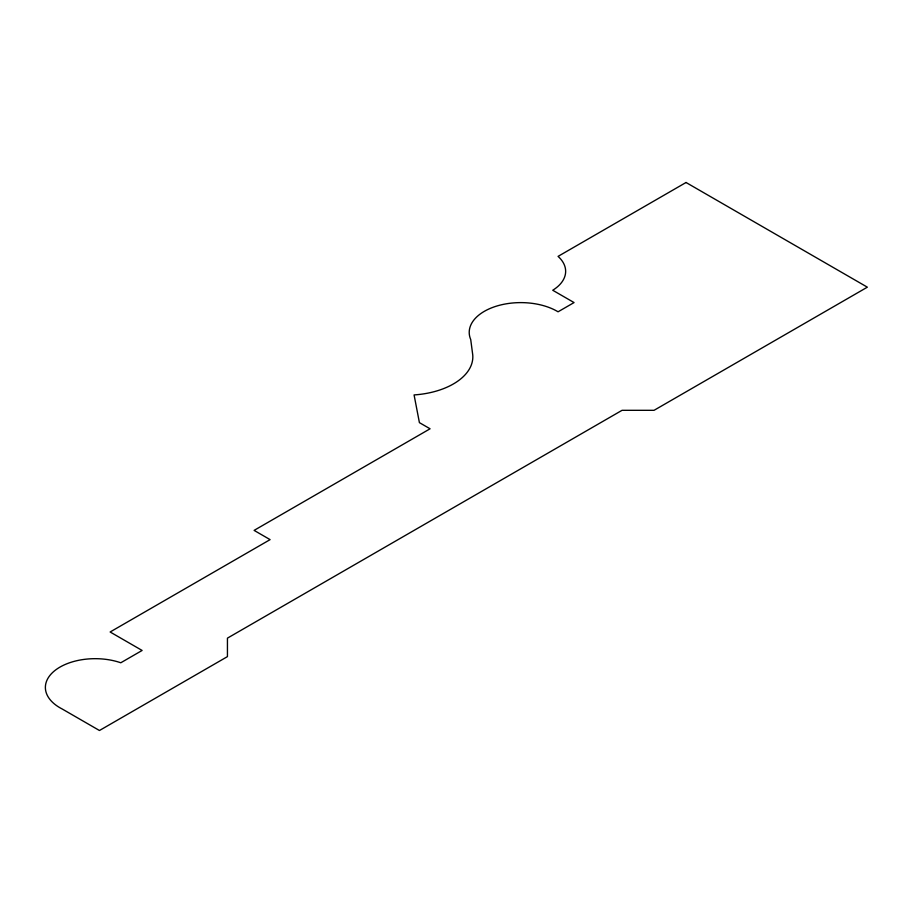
<?xml version="1.0" encoding="UTF-8"?>
<svg xmlns="http://www.w3.org/2000/svg" width="913" height="913" viewBox="0 0 913 913"><rect width="100%" height="100%" fill="white"/><g stroke="black" fill="none" stroke-linecap="round" stroke-linejoin="round"><path stroke-width="1.37" d="M686.04 182.497L558.06 256.382A48.012 27.721 0 0 1 552.73 290.254L574.06 302.568L558.06 311.801A51.585 29.787 0 0 0 495.942 306.3A51.585 29.787 0 0 0 470.72 339.533L472.74 354.906A66.387 38.335 0 0 1 414.08 394.93L419.409 422.639L430.08 428.79L254.099 530.385L270.1 539.629L110.131 631.99L142.12 650.455L120.79 662.77A49.804 28.76 0 0 0 55.008 670.439A49.804 28.76 0 0 0 62.13 708.956L99.46 730.503L227.44 656.618L227.44 638.141L622.05 410.314L654.05 410.314L867.35 287.173L686.04 182.497"/></g></svg>
